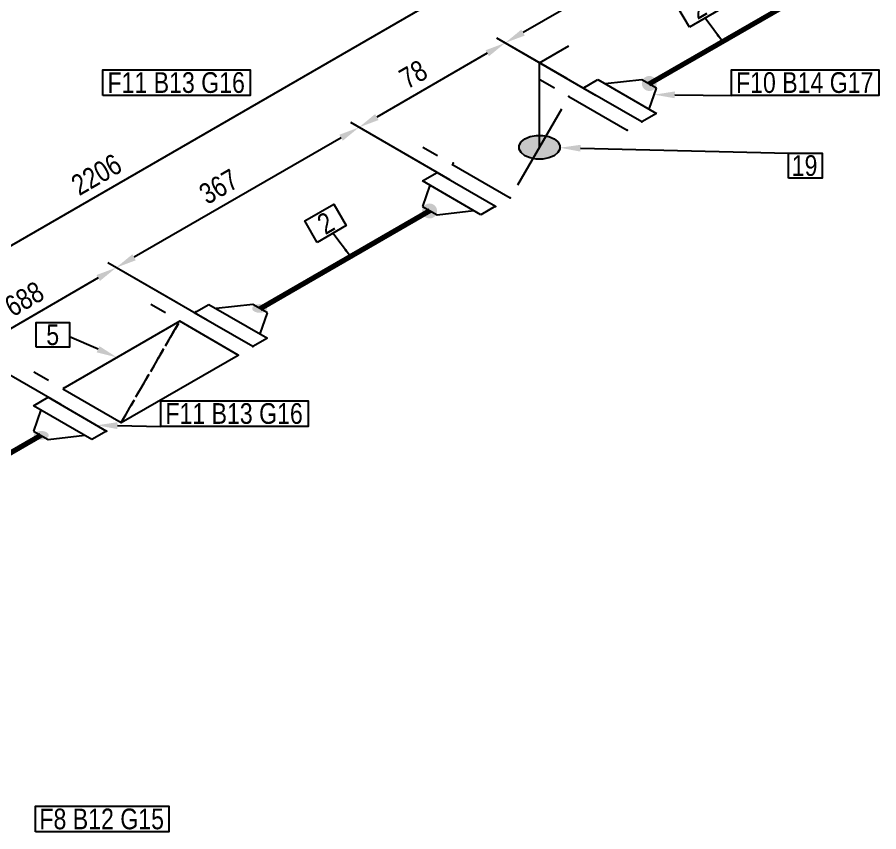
# Model space of a CAD drawing. Header units: millimetres. Extents: x 0 to 594, y 0 to 420.
# Drawn here: x 273.7 to 377.9, y 144.4 to 242.9 of the extents above; entities that cross this region are included whole.
import ezdxf
from ezdxf import colors
from ezdxf.entities.mleader import LeaderData, LeaderLine
from ezdxf.enums import TextEntityAlignment as Align
from ezdxf.math import Vec2, Vec3

# ---------------------------------------------------------------- set-up
doc = ezdxf.new("R2010")
doc.units = ezdxf.units.MM
doc.header["$LTSCALE"] = 0.25
doc.linetypes.add('HIDDEN2', pattern=[4.7625, 3.175, -1.5875])
for name, color, linetype in [('기호', 4, 'Continuous'), ('밸브', 4, 'Continuous'), ('용접', 1, 'Continuous'), ('주석', 7, 'Continuous'), ('치수', 1, 'Continuous')]:
    doc.layers.add(name, color=color, linetype=linetype)
doc.layers.add('파이프', color=3, linetype='Continuous', lineweight=70)
doc.styles.add('AdskIsoAnnotation', font='arial.ttf', dxfattribs={"width": 0.8, "height": 1})
doc.styles.add('AdskIsoMetric', font='arial.ttf', dxfattribs={"width": 0.8, "height": 2.5})
doc.styles.add('AdskIsoMetric-30', font='arial.ttf', dxfattribs={"width": 0.8, "height": 2.5})
doc.styles.get("Standard").update_dxf_attribs({"font": 'arial.ttf'})
doc.dimstyles.new('AdskIsoMetric', dxfattribs={"dimtxt": 2.5, "dimasz": 2.5, "dimexe": 1, "dimexo": 2, "dimgap": 0.8, "dimtad": 1, "dimdec": 0, "dimrnd": 1, "dimzin": 0, "dimdsep": 46, "dimtxsty": 'AdskIsoMetric', "dimcen": 0, "dimclrt": 7, "dimadec": 0, "dimazin": 0, "dimtfac": 1, "dimtdec": 0, "dimtmove": 1, "dimatfit": 3, "dimfxl": 0, "dimfrac": 2, "dimtolj": 1, "dimtzin": 0, "dimarcsym": 0})

# ---------------------------------------------------------------- blocks, each defined once
blk = doc.blocks.new('플랜지WN-1-IsoRight')
at = {"color": 0, "linetype": 'ByBlock', "lineweight": -2, "extrusion": (0.707107, 0.408248, -0.57735)}
for p, q in [((0.0221, 0.1914), (0.1105, 0.1403)), ((0.0221, -0.2169), (0.0221, 0.1914)), ((0.0221, 0.1403), (-0.1105, 0.1148)), ((-0.1105, 0.1148), (-0.1105, 0.0128)), ((0.1105, 0.1403), (0.1105, -0.2679)), ((-0.1105, 0.0128), (0.0221, -0.1659)), ((0.1105, -0.2679), (0.0221, -0.2169))]:
    blk.add_line(p, q, dxfattribs=at)
blk = doc.blocks.new('개스킷-1-IsoRight')
at = {"color": 0, "linetype": 'ByBlock', "lineweight": -2, "extrusion": (1, 0, 0)}
for p in [(-0.0442, 0.2296), (0.0442, 0.1786), (-0.0529, -0.1736), (0.0442, -0.2296)]:
    blk.add_point(p, dxfattribs=at)
blk = doc.blocks.new('필터-스트레이너-1-Iso2DSkew90')
at = {"color": 0, "linetype": 'ByBlock', "lineweight": -2, "extrusion": (7.7181e-13, -0.816497, -0.57735)}
for p, q in [((3.54, 6.12), (-10.61, -2.04)), ((3.54, 6.12), (-10.61, -2.04)), ((10.61, 2.04), (3.54, 6.12)), ((10.61, 2.04), (3.54, 6.12)), ((-3.54, -6.12), (10.61, 2.04)), ((-3.54, -6.12), (10.61, 2.04)), ((-10.61, -2.04), (-3.54, -6.12)), ((-10.61, -2.04), (-3.54, -6.12))]:
    blk.add_line(p, q, dxfattribs=at)
at = {"color": 0, "linetype": 'HIDDEN2', "lineweight": -2, "ltscale": 1.5, "extrusion": (7.7181e-13, -0.816497, -0.57735)}
blk.add_line((-3.54, -6.12), (3.54, 6.12), dxfattribs=at)
at = {"color": 0, "linetype": 'HIDDEN2', "lineweight": -2, "extrusion": (7.7181e-13, -0.816497, -0.57735)}
blk.add_line((-3.54, -6.12), (3.54, 6.12), dxfattribs=at)
blk = doc.blocks.new('버터플라이 밸브-1-IsoRight')
blk.add_hatch(color=256).paths.add_polyline_path([(-0.0884, 0.051), (-0.0883, 0.0516), (-0.0882, 0.0522), (-0.0881, 0.0528), (-0.088, 0.0534), (-0.0879, 0.054), (-0.0879, 0.0546), (-0.0878, 0.0552), (-0.0877, 0.0558), (-0.0876, 0.0564), (-0.0875, 0.057), (-0.0874, 0.0576), (-0.0873, 0.0581), (-0.0872, 0.0587), (-0.0872, 0.0593), (-0.0871, 0.0599), (-0.087, 0.0605), (-0.0869, 0.0611), (-0.0868, 0.0617), (-0.0867, 0.0623), (-0.0866, 0.0629), (-0.0865, 0.0635), (-0.0864, 0.0641), (-0.0864, 0.0647), (-0.0863, 0.0653), (-0.0862, 0.0658), (-0.0861, 0.0664), (-0.086, 0.067), (-0.0859, 0.0676), (-0.0858, 0.0682), (-0.0857, 0.0688), (-0.0857, 0.0694), (-0.0856, 0.07), (-0.0855, 0.0706), (-0.0854, 0.0712), (-0.0853, 0.0718), (-0.0852, 0.0724), (-0.0851, 0.073), (-0.085, 0.0736), (-0.0849, 0.0741), (-0.0849, 0.0747), (-0.0848, 0.0753), (-0.0847, 0.0759), (-0.0846, 0.0765), (-0.0845, 0.0771), (-0.0844, 0.0777), (-0.0843, 0.0783), (-0.0842, 0.0789), (-0.0842, 0.0795), (-0.0841, 0.0801), (-0.0841, 0.0801), (-0.0838, 0.0805), (-0.0835, 0.0809), (-0.0833, 0.0814), (-0.083, 0.0818), (-0.0828, 0.0822), (-0.0825, 0.0827), (-0.0823, 0.0831), (-0.082, 0.0835), (-0.0818, 0.084), (-0.0815, 0.0844), (-0.0812, 0.0848), (-0.081, 0.0853), (-0.0807, 0.0857), (-0.0805, 0.0861), (-0.0802, 0.0866), (-0.08, 0.087), (-0.0797, 0.0874), (-0.0795, 0.0879), (-0.0792, 0.0883), (-0.0789, 0.0887), (-0.0787, 0.0892), (-0.0784, 0.0896), (-0.0782, 0.09), (-0.0779, 0.0905), (-0.0777, 0.0909), (-0.0774, 0.0913), (-0.0771, 0.0918), (-0.0769, 0.0922), (-0.0766, 0.0926), (-0.0764, 0.0931), (-0.0761, 0.0935), (-0.0759, 0.0939), (-0.0756, 0.0944), (-0.0754, 0.0948), (-0.0751, 0.0952), (-0.0748, 0.0957), (-0.0746, 0.0961), (-0.0743, 0.0965), (-0.0741, 0.0969), (-0.0738, 0.0974), (-0.0736, 0.0978), (-0.0733, 0.0982), (-0.073, 0.0987), (-0.0728, 0.0991), (-0.0725, 0.0995), (-0.0723, 0.1), (-0.072, 0.1004), (-0.0718, 0.1008), (-0.0715, 0.1013), (-0.0715, 0.1013), (-0.0711, 0.1015), (-0.0707, 0.1017), (-0.0703, 0.102), (-0.0699, 0.1022), (-0.0695, 0.1024), (-0.0691, 0.1027), (-0.0687, 0.1029), (-0.0683, 0.1031), (-0.0679, 0.1033), (-0.0675, 0.1036), (-0.0671, 0.1038), (-0.0667, 0.104), (-0.0663, 0.1043), (-0.0659, 0.1045), (-0.0655, 0.1047), (-0.0651, 0.105), (-0.0647, 0.1052), (-0.0643, 0.1054), (-0.0639, 0.1057), (-0.0635, 0.1059), (-0.0631, 0.1061), (-0.0627, 0.1063), (-0.0623, 0.1066), (-0.0619, 0.1068), (-0.0615, 0.107), (-0.0611, 0.1073), (-0.0607, 0.1075), (-0.0603, 0.1077), (-0.0599, 0.108), (-0.0595, 0.1082), (-0.0591, 0.1084), (-0.0587, 0.1086), (-0.0583, 0.1089), (-0.0579, 0.1091), (-0.0575, 0.1093), (-0.0571, 0.1096), (-0.0567, 0.1098), (-0.0563, 0.11), (-0.0559, 0.1103), (-0.0555, 0.1105), (-0.0551, 0.1107), (-0.0547, 0.111), (-0.0543, 0.1112), (-0.0539, 0.1114), (-0.0535, 0.1116), (-0.0532, 0.1119), (-0.0528, 0.1121), (-0.0524, 0.1123), (-0.052, 0.1126), (-0.052, 0.1126), (-0.0515, 0.1126), (-0.0509, 0.1126), (-0.0504, 0.1126), (-0.0499, 0.1126), (-0.0494, 0.1126), (-0.0489, 0.1126), (-0.0484, 0.1126), (-0.0479, 0.1126), (-0.0474, 0.1126), (-0.0469, 0.1126), (-0.0464, 0.1126), (-0.0459, 0.1126), (-0.0454, 0.1126), (-0.0449, 0.1126), (-0.0444, 0.1126), (-0.0439, 0.1127), (-0.0434, 0.1127), (-0.0429, 0.1127), (-0.0424, 0.1127), (-0.0419, 0.1127), (-0.0414, 0.1127), (-0.0409, 0.1127), (-0.0404, 0.1127), (-0.0399, 0.1127), (-0.0394, 0.1127), (-0.0389, 0.1127), (-0.0384, 0.1127), (-0.0379, 0.1127), (-0.0374, 0.1127), (-0.0369, 0.1127), (-0.0364, 0.1127), (-0.0359, 0.1127), (-0.0354, 0.1127), (-0.0349, 0.1128), (-0.0344, 0.1128), (-0.0339, 0.1128), (-0.0333, 0.1128), (-0.0328, 0.1128), (-0.0323, 0.1128), (-0.0318, 0.1128), (-0.0313, 0.1128), (-0.0308, 0.1128), (-0.0303, 0.1128), (-0.0298, 0.1128), (-0.0293, 0.1128), (-0.0288, 0.1128), (-0.0283, 0.1128), (-0.0278, 0.1128), (-0.0273, 0.1128), (-0.0273, 0.1128), (-0.0268, 0.1126), (-0.0262, 0.1124), (-0.0256, 0.1122), (-0.0251, 0.112), (-0.0245, 0.1117), (-0.024, 0.1115), (-0.0234, 0.1113), (-0.0229, 0.1111), (-0.0223, 0.1109), (-0.0217, 0.1106), (-0.0212, 0.1104), (-0.0206, 0.1102), (-0.0201, 0.11), (-0.0195, 0.1098), (-0.019, 0.1095), (-0.0184, 0.1093), (-0.0178, 0.1091), (-0.0173, 0.1089), (-0.0167, 0.1087), (-0.0162, 0.1084), (-0.0156, 0.1082), (-0.0151, 0.108), (-0.0145, 0.1078), (-0.0139, 0.1076), (-0.0134, 0.1073), (-0.0128, 0.1071), (-0.0123, 0.1069), (-0.0117, 0.1067), (-0.0111, 0.1065), (-0.0106, 0.1062), (-0.01, 0.106), (-0.0095, 0.1058), (-0.0089, 0.1056), (-0.0084, 0.1054), (-0.0078, 0.1051), (-0.0072, 0.1049), (-0.0067, 0.1047), (-0.0061, 0.1045), (-0.0056, 0.1043), (-0.005, 0.104), (-0.0045, 0.1038), (-0.0039, 0.1036), (-0.0033, 0.1034), (-0.0028, 0.1032), (-0.0022, 0.1029), (-0.0017, 0.1027), (-0.0011, 0.1025), (-0.0006, 0.1023), (0, 0.1021), (0, 0.1021), (0.0006, 0.1016), (0.0011, 0.1012), (0.0017, 0.1008), (0.0022, 0.1004), (0.0028, 0.0999), (0.0033, 0.0995), (0.0039, 0.0991), (0.0045, 0.0987), (0.005, 0.0982), (0.0056, 0.0978), (0.0061, 0.0974), (0.0067, 0.097), (0.0072, 0.0966), (0.0078, 0.0961), (0.0084, 0.0957), (0.0089, 0.0953), (0.0095, 0.0949), (0.01, 0.0944), (0.0106, 0.094), (0.0111, 0.0936), (0.0117, 0.0932), (0.0123, 0.0927), (0.0128, 0.0923), (0.0134, 0.0919), (0.0139, 0.0915), (0.0145, 0.091), (0.0151, 0.0906), (0.0156, 0.0902), (0.0162, 0.0898), (0.0167, 0.0893), (0.0173, 0.0889), (0.0178, 0.0885), (0.0184, 0.0881), (0.019, 0.0877), (0.0195, 0.0872), (0.0201, 0.0868), (0.0206, 0.0864), (0.0212, 0.086), (0.0217, 0.0855), (0.0223, 0.0851), (0.0229, 0.0847), (0.0234, 0.0843), (0.024, 0.0838), (0.0245, 0.0834), (0.0251, 0.083), (0.0256, 0.0826), (0.0262, 0.0821), (0.0268, 0.0817), (0.0273, 0.0813), (0.0273, 0.0813), (0.0278, 0.0807), (0.0283, 0.0801), (0.0288, 0.0795), (0.0293, 0.079), (0.0298, 0.0784), (0.0303, 0.0778), (0.0308, 0.0772), (0.0313, 0.0766), (0.0318, 0.076), (0.0323, 0.0754), (0.0328, 0.0748), (0.0333, 0.0743), (0.0339, 0.0737), (0.0344, 0.0731), (0.0349, 0.0725), (0.0354, 0.0719), (0.0359, 0.0713), (0.0364, 0.0707), (0.0369, 0.0702), (0.0374, 0.0696), (0.0379, 0.069), (0.0384, 0.0684), (0.0389, 0.0678), (0.0394, 0.0672), (0.0399, 0.0666), (0.0404, 0.0661), (0.0409, 0.0655), (0.0414, 0.0649), (0.0419, 0.0643), (0.0424, 0.0637), (0.0429, 0.0631), (0.0434, 0.0625), (0.0439, 0.062), (0.0444, 0.0614), (0.0449, 0.0608), (0.0454, 0.0602), (0.0459, 0.0596), (0.0464, 0.059), (0.0469, 0.0584), (0.0474, 0.0579), (0.0479, 0.0573), (0.0484, 0.0567), (0.0489, 0.0561), (0.0494, 0.0555), (0.0499, 0.0549), (0.0504, 0.0543), (0.0509, 0.0537), (0.0515, 0.0532), (0.052, 0.0526), (0.052, 0.0526), (0.0524, 0.0519), (0.0528, 0.0512), (0.0532, 0.0505), (0.0535, 0.0498), (0.0539, 0.0491), (0.0543, 0.0484), (0.0547, 0.0477), (0.0551, 0.047), (0.0555, 0.0464), (0.0559, 0.0457), (0.0563, 0.045), (0.0567, 0.0443), (0.0571, 0.0436), (0.0575, 0.0429), (0.0579, 0.0422), (0.0583, 0.0415), (0.0587, 0.0408), (0.0591, 0.0401), (0.0595, 0.0394), (0.0599, 0.0388), (0.0603, 0.0381), (0.0607, 0.0374), (0.0611, 0.0367), (0.0615, 0.036), (0.0619, 0.0353), (0.0623, 0.0346), (0.0627, 0.0339), (0.0631, 0.0332), (0.0635, 0.0325), (0.0639, 0.0318), (0.0643, 0.0311), (0.0647, 0.0305), (0.0651, 0.0298), (0.0655, 0.0291), (0.0659, 0.0284), (0.0663, 0.0277), (0.0667, 0.027), (0.0671, 0.0263), (0.0675, 0.0256), (0.0679, 0.0249), (0.0683, 0.0242), (0.0687, 0.0235), (0.0691, 0.0229), (0.0695, 0.0222), (0.0699, 0.0215), (0.0703, 0.0208), (0.0707, 0.0201), (0.0711, 0.0194), (0.0715, 0.0187), (0.0715, 0.0187), (0.0718, 0.018), (0.072, 0.0172), (0.0723, 0.0165), (0.0725, 0.0158), (0.0728, 0.0151), (0.073, 0.0143), (0.0733, 0.0136), (0.0736, 0.0129), (0.0738, 0.0121), (0.0741, 0.0114), (0.0743, 0.0107), (0.0746, 0.01), (0.0748, 0.0092), (0.0751, 0.0085), (0.0754, 0.0078), (0.0756, 0.007), (0.0759, 0.0063), (0.0761, 0.0056), (0.0764, 0.0049), (0.0766, 0.0041), (0.0769, 0.0034), (0.0771, 0.0027), (0.0774, 0.0019), (0.0777, 0.0012), (0.0779, 0.0005), (0.0782, -0.0002), (0.0784, -0.001), (0.0787, -0.0017), (0.0789, -0.0024), (0.0792, -0.0032), (0.0795, -0.0039), (0.0797, -0.0046), (0.08, -0.0053), (0.0802, -0.0061), (0.0805, -0.0068), (0.0807, -0.0075), (0.081, -0.0083), (0.0812, -0.009), (0.0815, -0.0097), (0.0818, -0.0104), (0.082, -0.0112), (0.0823, -0.0119), (0.0825, -0.0126), (0.0828, -0.0134), (0.083, -0.0141), (0.0833, -0.0148), (0.0835, -0.0155), (0.0838, -0.0163), (0.0841, -0.017), (0.0841, -0.017), (0.0842, -0.0177), (0.0842, -0.0184), (0.0843, -0.0191), (0.0844, -0.0198), (0.0845, -0.0205), (0.0846, -0.0212), (0.0847, -0.0219), (0.0848, -0.0226), (0.0849, -0.0232), (0.0849, -0.0239), (0.085, -0.0246), (0.0851, -0.0253), (0.0852, -0.026), (0.0853, -0.0267), (0.0854, -0.0274), (0.0855, -0.0281), (0.0856, -0.0288), (0.0857, -0.0295), (0.0857, -0.0302), (0.0858, -0.0309), (0.0859, -0.0316), (0.086, -0.0323), (0.0861, -0.033), (0.0862, -0.0337), (0.0863, -0.0344), (0.0864, -0.0351), (0.0864, -0.0357), (0.0865, -0.0364), (0.0866, -0.0371), (0.0867, -0.0378), (0.0868, -0.0385), (0.0869, -0.0392), (0.087, -0.0399), (0.0871, -0.0406), (0.0872, -0.0413), (0.0872, -0.042), (0.0873, -0.0427), (0.0874, -0.0434), (0.0875, -0.0441), (0.0876, -0.0448), (0.0877, -0.0455), (0.0878, -0.0462), (0.0879, -0.0469), (0.0879, -0.0476), (0.088, -0.0483), (0.0881, -0.0489), (0.0882, -0.0496), (0.0883, -0.0503), (0.0884, -0.051), (0.0884, -0.051), (0.0883, -0.0516), (0.0882, -0.0522), (0.0881, -0.0528), (0.088, -0.0534), (0.0879, -0.054), (0.0879, -0.0546), (0.0878, -0.0552), (0.0877, -0.0558), (0.0876, -0.0564), (0.0875, -0.057), (0.0874, -0.0576), (0.0873, -0.0581), (0.0872, -0.0587), (0.0872, -0.0593), (0.0871, -0.0599), (0.087, -0.0605), (0.0869, -0.0611), (0.0868, -0.0617), (0.0867, -0.0623), (0.0866, -0.0629), (0.0865, -0.0635), (0.0864, -0.0641), (0.0864, -0.0647), (0.0863, -0.0653), (0.0862, -0.0658), (0.0861, -0.0664), (0.086, -0.067), (0.0859, -0.0676), (0.0858, -0.0682), (0.0857, -0.0688), (0.0857, -0.0694), (0.0856, -0.07), (0.0855, -0.0706), (0.0854, -0.0712), (0.0853, -0.0718), (0.0852, -0.0724), (0.0851, -0.073), (0.085, -0.0736), (0.0849, -0.0741), (0.0849, -0.0747), (0.0848, -0.0753), (0.0847, -0.0759), (0.0846, -0.0765), (0.0845, -0.0771), (0.0844, -0.0777), (0.0843, -0.0783), (0.0842, -0.0789), (0.0842, -0.0795), (0.0841, -0.0801), (0.0841, -0.0801), (0.0838, -0.0805), (0.0835, -0.0809), (0.0833, -0.0814), (0.083, -0.0818), (0.0828, -0.0822), (0.0825, -0.0827), (0.0823, -0.0831), (0.082, -0.0835), (0.0818, -0.084), (0.0815, -0.0844), (0.0812, -0.0848), (0.081, -0.0853), (0.0807, -0.0857), (0.0805, -0.0861), (0.0802, -0.0866), (0.08, -0.087), (0.0797, -0.0874), (0.0795, -0.0879), (0.0792, -0.0883), (0.0789, -0.0887), (0.0787, -0.0892), (0.0784, -0.0896), (0.0782, -0.09), (0.0779, -0.0905), (0.0777, -0.0909), (0.0774, -0.0913), (0.0771, -0.0918), (0.0769, -0.0922), (0.0766, -0.0926), (0.0764, -0.0931), (0.0761, -0.0935), (0.0759, -0.0939), (0.0756, -0.0944), (0.0754, -0.0948), (0.0751, -0.0952), (0.0748, -0.0957), (0.0746, -0.0961), (0.0743, -0.0965), (0.0741, -0.0969), (0.0738, -0.0974), (0.0736, -0.0978), (0.0733, -0.0982), (0.073, -0.0987), (0.0728, -0.0991), (0.0725, -0.0995), (0.0723, -0.1), (0.072, -0.1004), (0.0718, -0.1008), (0.0715, -0.1013), (0.0715, -0.1013), (0.0711, -0.1015), (0.0707, -0.1017), (0.0703, -0.102), (0.0699, -0.1022), (0.0695, -0.1024), (0.0691, -0.1027), (0.0687, -0.1029), (0.0683, -0.1031), (0.0679, -0.1033), (0.0675, -0.1036), (0.0671, -0.1038), (0.0667, -0.104), (0.0663, -0.1043), (0.0659, -0.1045), (0.0655, -0.1047), (0.0651, -0.105), (0.0647, -0.1052), (0.0643, -0.1054), (0.0639, -0.1057), (0.0635, -0.1059), (0.0631, -0.1061), (0.0627, -0.1063), (0.0623, -0.1066), (0.0619, -0.1068), (0.0615, -0.107), (0.0611, -0.1073), (0.0607, -0.1075), (0.0603, -0.1077), (0.0599, -0.108), (0.0595, -0.1082), (0.0591, -0.1084), (0.0587, -0.1086), (0.0583, -0.1089), (0.0579, -0.1091), (0.0575, -0.1093), (0.0571, -0.1096), (0.0567, -0.1098), (0.0563, -0.11), (0.0559, -0.1103), (0.0555, -0.1105), (0.0551, -0.1107), (0.0547, -0.111), (0.0543, -0.1112), (0.0539, -0.1114), (0.0535, -0.1116), (0.0532, -0.1119), (0.0528, -0.1121), (0.0524, -0.1123), (0.052, -0.1126), (0.052, -0.1126), (0.0515, -0.1126), (0.0509, -0.1126), (0.0504, -0.1126), (0.0499, -0.1126), (0.0494, -0.1126), (0.0489, -0.1126), (0.0484, -0.1126), (0.0479, -0.1126), (0.0474, -0.1126), (0.0469, -0.1126), (0.0464, -0.1126), (0.0459, -0.1126), (0.0454, -0.1126), (0.0449, -0.1126), (0.0444, -0.1126), (0.0439, -0.1127), (0.0434, -0.1127), (0.0429, -0.1127), (0.0424, -0.1127), (0.0419, -0.1127), (0.0414, -0.1127), (0.0409, -0.1127), (0.0404, -0.1127), (0.0399, -0.1127), (0.0394, -0.1127), (0.0389, -0.1127), (0.0384, -0.1127), (0.0379, -0.1127), (0.0374, -0.1127), (0.0369, -0.1127), (0.0364, -0.1127), (0.0359, -0.1127), (0.0354, -0.1127), (0.0349, -0.1128), (0.0344, -0.1128), (0.0339, -0.1128), (0.0333, -0.1128), (0.0328, -0.1128), (0.0323, -0.1128), (0.0318, -0.1128), (0.0313, -0.1128), (0.0308, -0.1128), (0.0303, -0.1128), (0.0298, -0.1128), (0.0293, -0.1128), (0.0288, -0.1128), (0.0283, -0.1128), (0.0278, -0.1128), (0.0273, -0.1128), (0.0273, -0.1128), (0.0268, -0.1126), (0.0262, -0.1124), (0.0256, -0.1122), (0.0251, -0.112), (0.0245, -0.1117), (0.024, -0.1115), (0.0234, -0.1113), (0.0229, -0.1111), (0.0223, -0.1109), (0.0217, -0.1106), (0.0212, -0.1104), (0.0206, -0.1102), (0.0201, -0.11), (0.0195, -0.1098), (0.019, -0.1095), (0.0184, -0.1093), (0.0178, -0.1091), (0.0173, -0.1089), (0.0167, -0.1087), (0.0162, -0.1084), (0.0156, -0.1082), (0.0151, -0.108), (0.0145, -0.1078), (0.0139, -0.1076), (0.0134, -0.1073), (0.0128, -0.1071), (0.0123, -0.1069), (0.0117, -0.1067), (0.0111, -0.1065), (0.0106, -0.1062), (0.01, -0.106), (0.0095, -0.1058), (0.0089, -0.1056), (0.0084, -0.1054), (0.0078, -0.1051), (0.0072, -0.1049), (0.0067, -0.1047), (0.0061, -0.1045), (0.0056, -0.1043), (0.005, -0.104), (0.0045, -0.1038), (0.0039, -0.1036), (0.0033, -0.1034), (0.0028, -0.1032), (0.0022, -0.1029), (0.0017, -0.1027), (0.0011, -0.1025), (0.0006, -0.1023), (0, -0.1021), (0, -0.1021), (-0.0006, -0.1016), (-0.0011, -0.1012), (-0.0017, -0.1008), (-0.0022, -0.1004), (-0.0028, -0.0999), (-0.0033, -0.0995), (-0.0039, -0.0991), (-0.0045, -0.0987), (-0.005, -0.0982), (-0.0056, -0.0978), (-0.0061, -0.0974), (-0.0067, -0.097), (-0.0072, -0.0966), (-0.0078, -0.0961), (-0.0084, -0.0957), (-0.0089, -0.0953), (-0.0095, -0.0949), (-0.01, -0.0944), (-0.0106, -0.094), (-0.0111, -0.0936), (-0.0117, -0.0932), (-0.0123, -0.0927), (-0.0128, -0.0923), (-0.0134, -0.0919), (-0.0139, -0.0915), (-0.0145, -0.091), (-0.0151, -0.0906), (-0.0156, -0.0902), (-0.0162, -0.0898), (-0.0167, -0.0893), (-0.0173, -0.0889), (-0.0178, -0.0885), (-0.0184, -0.0881), (-0.019, -0.0877), (-0.0195, -0.0872), (-0.0201, -0.0868), (-0.0206, -0.0864), (-0.0212, -0.086), (-0.0217, -0.0855), (-0.0223, -0.0851), (-0.0229, -0.0847), (-0.0234, -0.0843), (-0.024, -0.0838), (-0.0245, -0.0834), (-0.0251, -0.083), (-0.0256, -0.0826), (-0.0262, -0.0821), (-0.0268, -0.0817), (-0.0273, -0.0813), (-0.0273, -0.0813), (-0.0278, -0.0807), (-0.0283, -0.0801), (-0.0288, -0.0795), (-0.0293, -0.079), (-0.0298, -0.0784), (-0.0303, -0.0778), (-0.0308, -0.0772), (-0.0313, -0.0766), (-0.0318, -0.076), (-0.0323, -0.0754), (-0.0328, -0.0748), (-0.0333, -0.0743), (-0.0339, -0.0737), (-0.0344, -0.0731), (-0.0349, -0.0725), (-0.0354, -0.0719), (-0.0359, -0.0713), (-0.0364, -0.0707), (-0.0369, -0.0702), (-0.0374, -0.0696), (-0.0379, -0.069), (-0.0384, -0.0684), (-0.0389, -0.0678), (-0.0394, -0.0672), (-0.0399, -0.0666), (-0.0404, -0.0661), (-0.0409, -0.0655), (-0.0414, -0.0649), (-0.0419, -0.0643), (-0.0424, -0.0637), (-0.0429, -0.0631), (-0.0434, -0.0625), (-0.0439, -0.062), (-0.0444, -0.0614), (-0.0449, -0.0608), (-0.0454, -0.0602), (-0.0459, -0.0596), (-0.0464, -0.059), (-0.0469, -0.0584), (-0.0474, -0.0579), (-0.0479, -0.0573), (-0.0484, -0.0567), (-0.0489, -0.0561), (-0.0494, -0.0555), (-0.0499, -0.0549), (-0.0504, -0.0543), (-0.0509, -0.0537), (-0.0515, -0.0532), (-0.052, -0.0526), (-0.052, -0.0526), (-0.0524, -0.0519), (-0.0528, -0.0512), (-0.0532, -0.0505), (-0.0535, -0.0498), (-0.0539, -0.0491), (-0.0543, -0.0484), (-0.0547, -0.0477), (-0.0551, -0.047), (-0.0555, -0.0464), (-0.0559, -0.0457), (-0.0563, -0.045), (-0.0567, -0.0443), (-0.0571, -0.0436), (-0.0575, -0.0429), (-0.0579, -0.0422), (-0.0583, -0.0415), (-0.0587, -0.0408), (-0.0591, -0.0401), (-0.0595, -0.0394), (-0.0599, -0.0388), (-0.0603, -0.0381), (-0.0607, -0.0374), (-0.0611, -0.0367), (-0.0615, -0.036), (-0.0619, -0.0353), (-0.0623, -0.0346), (-0.0627, -0.0339), (-0.0631, -0.0332), (-0.0635, -0.0325), (-0.0639, -0.0318), (-0.0643, -0.0311), (-0.0647, -0.0305), (-0.0651, -0.0298), (-0.0655, -0.0291), (-0.0659, -0.0284), (-0.0663, -0.0277), (-0.0667, -0.027), (-0.0671, -0.0263), (-0.0675, -0.0256), (-0.0679, -0.0249), (-0.0683, -0.0242), (-0.0687, -0.0235), (-0.0691, -0.0229), (-0.0695, -0.0222), (-0.0699, -0.0215), (-0.0703, -0.0208), (-0.0707, -0.0201), (-0.0711, -0.0194), (-0.0715, -0.0187), (-0.0715, -0.0187), (-0.0718, -0.018), (-0.072, -0.0172), (-0.0723, -0.0165), (-0.0725, -0.0158), (-0.0728, -0.0151), (-0.073, -0.0143), (-0.0733, -0.0136), (-0.0736, -0.0129), (-0.0738, -0.0121), (-0.0741, -0.0114), (-0.0743, -0.0107), (-0.0746, -0.01), (-0.0748, -0.0092), (-0.0751, -0.0085), (-0.0754, -0.0078), (-0.0756, -0.007), (-0.0759, -0.0063), (-0.0761, -0.0056), (-0.0764, -0.0049), (-0.0766, -0.0041), (-0.0769, -0.0034), (-0.0771, -0.0027), (-0.0774, -0.0019), (-0.0777, -0.0012), (-0.0779, -0.0005), (-0.0782, 0.0002), (-0.0784, 0.001), (-0.0787, 0.0017), (-0.0789, 0.0024), (-0.0792, 0.0032), (-0.0795, 0.0039), (-0.0797, 0.0046), (-0.08, 0.0053), (-0.0802, 0.0061), (-0.0805, 0.0068), (-0.0807, 0.0075), (-0.081, 0.0083), (-0.0812, 0.009), (-0.0815, 0.0097), (-0.0818, 0.0104), (-0.082, 0.0112), (-0.0823, 0.0119), (-0.0825, 0.0126), (-0.0828, 0.0134), (-0.083, 0.0141), (-0.0833, 0.0148), (-0.0835, 0.0155), (-0.0838, 0.0163), (-0.0841, 0.017), (-0.0841, 0.017), (-0.0842, 0.0177), (-0.0842, 0.0184), (-0.0843, 0.0191), (-0.0844, 0.0198), (-0.0845, 0.0205), (-0.0846, 0.0212), (-0.0847, 0.0219), (-0.0848, 0.0226), (-0.0849, 0.0232), (-0.0849, 0.0239), (-0.085, 0.0246), (-0.0851, 0.0253), (-0.0852, 0.026), (-0.0853, 0.0267), (-0.0854, 0.0274), (-0.0855, 0.0281), (-0.0856, 0.0288), (-0.0857, 0.0295), (-0.0857, 0.0302), (-0.0858, 0.0309), (-0.0859, 0.0316), (-0.086, 0.0323), (-0.0861, 0.033), (-0.0862, 0.0337), (-0.0863, 0.0344), (-0.0864, 0.0351), (-0.0864, 0.0357), (-0.0865, 0.0364), (-0.0866, 0.0371), (-0.0867, 0.0378), (-0.0868, 0.0385), (-0.0869, 0.0392), (-0.087, 0.0399), (-0.0871, 0.0406), (-0.0872, 0.0413), (-0.0872, 0.042), (-0.0873, 0.0427), (-0.0874, 0.0434), (-0.0875, 0.0441), (-0.0876, 0.0448), (-0.0877, 0.0455), (-0.0878, 0.0462), (-0.0879, 0.0469), (-0.0879, 0.0476), (-0.088, 0.0483), (-0.0881, 0.0489), (-0.0882, 0.0496), (-0.0883, 0.0503)], flags=0)
at = {"color": 0, "linetype": 'ByBlock', "lineweight": -2, "extrusion": (0.707107, 0.408248, -0.57735)}
for p, q in [((-0.3536, 0.4082), (-0.3536, 0)), ((-0.0715, 0.1013), (-0.052, 0.1126)), ((-0.052, 0.1126), (-0.0273, 0.1128)), ((-0.0273, 0.1128), (0, 0.1021)), ((-0.0884, 0.051), (-0.0841, 0.0801)), ((-0.0841, 0.0801), (-0.0715, 0.1013)), ((0, 0.1021), (0.0273, 0.0813)), ((0.0273, 0.0813), (0.052, 0.0526)), ((0.052, 0.0526), (0.0715, 0.0187)), ((0.2652, 0), (-0.2652, 0)), ((-0.0841, 0.017), (-0.0884, 0.051)), ((-0.0715, -0.0187), (-0.0841, 0.017)), ((0.0715, 0.0187), (0.0841, -0.017)), ((0.3536, 0), (0.3536, -0.4082)), ((-0.052, -0.0526), (-0.0715, -0.0187)), ((0.0841, -0.017), (0.0884, -0.051)), ((0.0884, -0.051), (0.0841, -0.0801)), ((-0.0273, -0.0813), (-0.052, -0.0526)), ((0, -0.1021), (-0.0273, -0.0813)), ((0.0273, -0.1128), (0, -0.1021)), ((0.0715, -0.1013), (0.052, -0.1126)), ((0.0841, -0.0801), (0.0715, -0.1013)), ((0.052, -0.1126), (0.0273, -0.1128))]:
    blk.add_line(p, q, dxfattribs=at)
blk = doc.blocks.new('Operator_Lever-2-IsoLeft')
at = {"color": 0, "linetype": 'ByBlock', "lineweight": -2, "extrusion": (0, -0.816497, -0.57735)}
for p, q in [((0, 0), (0.4419, 0.2552)), ((0.4419, 0.2552), (0.6187, 0.1531))]:
    blk.add_line(p, q, dxfattribs=at)
blk = doc.blocks.new('*D99')
at = {"layer": 'Defpoints', "color": 0}
for p in [(377.72, 250.77), (332.72, 239.79), (342.18, 234.33)]:
    blk.add_point(p, dxfattribs=at)
at = {"layer": '치수', "color": 0, "lineweight": -2}
for p, q in [((362.57, 257.02), (334.89, 241.04)), ((340.18, 235.48), (331.72, 240.37))]:
    blk.add_line(p, q, dxfattribs=at)
at = {"layer": '치수', "color": 0}
for points in [[(362.36, 257.38), (362.77, 256.66), (364.73, 258.27)], [(334.68, 241.4), (335.1, 240.68), (332.72, 239.79)]]:
    blk.add_solid(points, dxfattribs=at)
at = {"layer": '치수', "color": 7, "insert": (343.38, 248.56), "char_height": 2.5, "attachment_point": 5, "rotation": 30, "style": 'AdskIsoMetric-30'}
blk.add_mtext('\\A1;613', dxfattribs=at)
blk = doc.blocks.new('*D100')
at = {"layer": 'Defpoints', "color": 0}
for p in [(345.71, 232.29), (315.05, 229.58), (328.04, 222.08)]:
    blk.add_point(p, dxfattribs=at)
at = {"layer": '치수', "color": 0, "lineweight": -2}
for p, q in [((343.71, 233.44), (331.72, 240.37)), ((330.56, 238.54), (317.21, 230.83)), ((326.04, 223.24), (314.05, 230.16))]:
    blk.add_line(p, q, dxfattribs=at)
at = {"layer": '치수', "color": 0}
for points in [[(330.35, 238.9), (330.77, 238.18), (332.72, 239.79)], [(317, 231.19), (317.42, 230.47), (315.05, 229.58)]]:
    blk.add_solid(points, dxfattribs=at)
at = {"layer": '치수', "color": 7, "insert": (321.62, 235.99), "char_height": 2.5, "attachment_point": 5, "rotation": 30, "style": 'AdskIsoMetric-30'}
blk.add_mtext('\\A1;78', dxfattribs=at)
blk = doc.blocks.new('개스킷 해치 표식-1-IsoRight')
at = {"linetype": 'ByBlock', "lineweight": -2, "extrusion": (0.707107, 0.408248, -0.57735)}
blk.add_line((0, 0), (0, 0.1021), dxfattribs=at)
blk = doc.blocks.new('*D101')
at = {"layer": 'Defpoints', "color": 0}
for p in [(324.5, 224.12), (285.69, 212.63), (295.14, 207.17)]:
    blk.add_point(p, dxfattribs=at)
at = {"layer": '치수', "color": 0, "lineweight": -2}
for p, q in [((322.5, 225.28), (314.05, 230.16)), ((312.88, 228.33), (287.85, 213.88)), ((293.14, 208.33), (284.69, 213.21))]:
    blk.add_line(p, q, dxfattribs=at)
at = {"layer": '치수', "color": 0}
for points in [[(312.67, 228.69), (313.09, 227.97), (315.05, 229.58)], [(287.65, 214.24), (288.06, 213.52), (285.69, 212.63)]]:
    blk.add_solid(points, dxfattribs=at)
at = {"layer": '치수', "color": 7, "insert": (298.1, 222.42), "char_height": 2.5, "attachment_point": 5, "rotation": 30, "style": 'AdskIsoMetric-30'}
blk.add_mtext('\\A1;367', dxfattribs=at)
blk = doc.blocks.new('*D102')
at = {"layer": 'Defpoints', "color": 0}
for p in [(298.68, 205.13), (268.01, 202.43), (281, 194.93)]:
    blk.add_point(p, dxfattribs=at)
at = {"layer": '치수', "color": 0, "lineweight": -2}
for p, q in [((296.68, 206.29), (284.69, 213.21)), ((283.52, 211.38), (270.18, 203.68)), ((279, 196.08), (267.01, 203))]:
    blk.add_line(p, q, dxfattribs=at)
at = {"layer": '치수', "color": 0}
for points in [[(283.32, 211.74), (283.73, 211.02), (285.69, 212.63)], [(269.97, 204.04), (270.38, 203.32), (268.01, 202.43)]]:
    blk.add_solid(points, dxfattribs=at)
at = {"layer": '치수', "color": 7, "insert": (274.58, 208.84), "char_height": 2.5, "attachment_point": 5, "rotation": 30, "style": 'AdskIsoMetric-30'}
blk.add_mtext('\\A1;688', dxfattribs=at)
blk = doc.blocks.new('*D103')
at = {"layer": 'Defpoints', "color": 0}
for p in [(281, 194.93), (246.11, 189.78), (259.1, 182.28)]:
    blk.add_point(p, dxfattribs=at)
at = {"layer": '치수', "color": 0, "lineweight": -2}
for p, q in [((279, 196.08), (267.01, 203)), ((265.85, 201.18), (248.27, 191.03)), ((257.1, 183.43), (245.11, 190.36))]:
    blk.add_line(p, q, dxfattribs=at)
at = {"layer": '치수', "color": 0}
for points in [[(265.64, 201.54), (266.05, 200.82), (268.01, 202.43)], [(248.06, 191.39), (248.48, 190.67), (246.11, 189.78)]]:
    blk.add_solid(points, dxfattribs=at)
at = {"layer": '치수', "color": 7, "insert": (254.79, 197.41), "char_height": 2.5, "attachment_point": 5, "rotation": 30, "style": 'AdskIsoMetric-30'}
blk.add_mtext('\\A1;194', dxfattribs=at)
blk = doc.blocks.new('*D105')
at = {"layer": 'Defpoints', "color": 0}
for p in [(377.72, 250.77), (213.77, 181.11), (231.89, 170.65)]:
    blk.add_point(p, dxfattribs=at)
at = {"layer": '치수', "color": 0, "lineweight": -2}
for p, q in [((353.9, 262.02), (215.94, 182.36)), ((229.89, 171.81), (212.77, 181.69))]:
    blk.add_line(p, q, dxfattribs=at)
at = {"layer": '치수', "color": 0}
for points in [[(353.7, 262.38), (354.11, 261.66), (356.07, 263.27)], [(215.73, 182.72), (216.15, 182), (213.77, 181.11)]]:
    blk.add_solid(points, dxfattribs=at)
at = {"layer": '치수', "color": 7, "insert": (283.31, 223.88), "char_height": 2.5, "attachment_point": 5, "rotation": 30, "style": 'AdskIsoMetric-30'}
blk.add_mtext('\\A1;2206', dxfattribs=at)
blk = doc.blocks.new('Weld-1-IsoRight')
blk.add_hatch(color=256).paths.add_polyline_path([(-0.0311, 0.0158), (-0.0306, 0.022), (-0.0292, 0.0274), (-0.0268, 0.0318), (-0.0236, 0.0353), (-0.0197, 0.0375), (-0.0151, 0.0386), (-0.01, 0.0384), (-0.0047, 0.037), (0.0009, 0.0343), (0.0065, 0.0305), (0.0119, 0.0258), (0.0169, 0.0201), (0.0215, 0.0138), (0.0254, 0.007), (0.0286, -0.0002), (0.031, -0.0074), (0.0324, -0.0144), (0.0329, -0.0211), (0.0324, -0.0273), (0.031, -0.0327), (0.0286, -0.0371), (0.0254, -0.0406), (0.0215, -0.0429), (0.0169, -0.0439), (0.0119, -0.0437), (0.0065, -0.0423), (0.0009, -0.0396), (-0.0047, -0.0358), (-0.01, -0.0311), (-0.0151, -0.0254), (-0.0197, -0.0191), (-0.0236, -0.0123), (-0.0268, -0.0051), (-0.0292, 0.0021), (-0.0306, 0.0091)], is_closed=False, flags=0)
blk = doc.blocks.new('Buttweld')
at = {"lineweight": -2}
blk.add_hatch(color=0, dxfattribs=at).paths.add_polyline_path([(0.044, -0.0026), (0.0433, 0.0053), (0.0413, 0.0129), (0.0379, 0.02), (0.0334, 0.0265), (0.0278, 0.0321), (0.0214, 0.0366), (0.0142, 0.0399), (0.0066, 0.042), (-0.0013, 0.0427), (-0.0091, 0.042), (-0.0168, 0.0399), (-0.0239, 0.0366), (-0.0304, 0.0321), (-0.036, 0.0265), (-0.0405, 0.02), (-0.0438, 0.0129), (-0.0459, 0.0053), (-0.0466, -0.0026), (-0.0459, -0.0105), (-0.0438, -0.0181), (-0.0405, -0.0252), (-0.036, -0.0317), (-0.0304, -0.0373), (-0.0239, -0.0418), (-0.0168, -0.0452), (-0.0091, -0.0472), (-0.0013, -0.0479), (0.0066, -0.0472), (0.0142, -0.0452), (0.0214, -0.0418), (0.0278, -0.0373), (0.0334, -0.0317), (0.0379, -0.0252), (0.0413, -0.0181), (0.0433, -0.0105)], is_closed=False, flags=0)
blk = doc.blocks.new('AnnoRect')
at = {"color": 0, "linetype": 'ByBlock', "lineweight": -2}
blk.add_wipeout([(-0.8095, -0.6), (-0.8095, 0.6), (0.8095, 0.6), (0.8095, -0.6)], dxfattribs=at)
blk.add_lwpolyline([(-0.8095, -0.6), (-0.8095, 0.6), (0.8095, 0.6), (0.8095, -0.6)], close=True, dxfattribs=at)
at = {"color": 0, "linetype": 'ByBlock', "lineweight": -2, "style": 'AdskIsoAnnotation', "width": 0.8}
blk.add_attdef('XX', text='', height=1, dxfattribs=at).set_placement((0, 0), align=Align.MIDDLE_CENTER)

msp = doc.modelspace()

# ---------------------------------------------------------------- linework, layer by layer
at = {"layer": '파이프'}
for points in [[(350.133, 234.839), (370.65, 246.685)], [(303.099, 207.685), (323.616, 219.53)], [(241.61, 172.184), (276.583, 192.375)]]:
    msp.add_lwpolyline(points, dxfattribs=at)

# ---------------------------------------------------------------- block references
at = {"layer": '기호'}
msp.add_blockref('필터-스트레이너-1-Iso2DSkew90', (289.841, 200.03), dxfattribs=at)
at = {"layer": '밸브', "xscale": 20, "yscale": 20, "zscale": 20}
for name, p, rotation in [('Operator_Lever-2-IsoLeft', (336.874, 227.185), 60.00000000005415), ('플랜지WN-1-IsoRight', (347.923, 233.564), 239.9999999999999), ('버터플라이 밸브-1-IsoRight', (336.874, 227.185), 59.99999999998196), ('개스킷-1-IsoRight', (344.829, 231.778), 240.0000000002888), ('개스킷-1-IsoRight', (328.919, 222.592), 240.0000000002888), ('플랜지WN-1-IsoRight', (325.826, 220.806), 59.99999999994224), ('플랜지WN-1-IsoRight', (300.889, 206.409), 239.9999999998844), ('개스킷-1-IsoRight', (297.796, 204.623), 240.0000000001444), ('개스킷-1-IsoRight', (281.886, 195.437), 240.0000000002888), ('플랜지WN-1-IsoRight', (278.792, 193.651), 59.99999999999999)]:
    msp.add_blockref(name, p, dxfattribs=dict(at, rotation=rotation))
at = {"layer": '용접', "xscale": 20, "yscale": 20, "zscale": 20}
for name, p, rotation in [('Buttweld', (350.133, 234.839), 180), ('Weld-1-IsoRight', (303.099, 207.685), 240.0000000000215), ('Weld-1-IsoRight', (276.583, 192.375), 60.00000000002154)]:
    msp.add_blockref(name, p, dxfattribs=dict(at, rotation=rotation))
msp.add_blockref('Buttweld', (323.616, 219.53), dxfattribs=at)
at = {"layer": '주석'}
ref = msp.add_blockref('AnnoRect', (284, 146), dxfattribs=dict(at, xscale=9.956642066420665, yscale=2.585266030013643, zscale=2.5))
ref.add_attrib('XX_001', 'F8 B12 G15', (276.409, 144.75), dxfattribs={"layer": '0', "color": 0, "linetype": 'ByBlock', "lineweight": -2, "height": 2.5, "style": 'AdskIsoAnnotation', "width": 0.8})
at = {"layer": '치수', "xscale": 20, "yscale": 20, "zscale": 20, "rotation": 60.00000000001445}
for p in [(338.678, 234.309), (324.536, 226.144), (291.644, 207.154), (277.502, 198.989)]:
    msp.add_blockref('개스킷 해치 표식-1-IsoRight', p, dxfattribs=at)

# ---------------------------------------------------------------- dimensions: what is measured, and where the dimension line sits
at = {"layer": '치수'}
for base, p1, p2, text, override, picture, middle in [((213.772, 181.112), (377.721, 250.767), (231.888, 170.653), '2206', {"dimtad": 0, "dimlfac": 13.261166, "dimtxsty": 'AdskIsoMetric-30', "dimse1": 1, "dimse2": 0, "dimsd1": 0, "dimsd2": 0, "dimtmove": 1}, '*D105', (283.315, 223.879)), ((332.723, 239.788), (377.721, 250.767), (342.178, 234.329), '613', {"dimtad": 0, "dimlfac": 15.708965, "dimtxsty": 'AdskIsoMetric-30', "dimse1": 1, "dimse2": 0, "dimsd1": 0, "dimsd2": 0, "dimtmove": 1}, '*D99', (343.381, 248.558)), ((315.045, 229.582), (345.713, 232.288), (328.035, 222.082), '78', {"dimtad": 0, "dimlfac": 3.807683, "dimtxsty": 'AdskIsoMetric-30', "dimse1": 0, "dimse2": 0, "dimsd1": 0, "dimsd2": 0, "dimtmove": 1}, '*D100', (321.617, 235.994)), ((285.689, 212.633), (324.5, 224.123), (295.144, 207.174), '367', {"dimtad": 0, "dimlfac": 10.812364, "dimtxsty": 'AdskIsoMetric-30', "dimse1": 0, "dimse2": 0, "dimsd1": 0, "dimsd2": 0, "dimtmove": 1}, '*D101', (298.101, 222.416)), ((268.012, 202.427), (298.68, 205.133), (281.002, 194.927), '688', {"dimtad": 0, "dimlfac": 33.729474, "dimtxsty": 'AdskIsoMetric-30', "dimse1": 0, "dimse2": 0, "dimsd1": 0, "dimsd2": 0, "dimtmove": 1}, '*D102', (274.583, 208.839)), ((246.106, 189.78), (281.002, 194.927), (259.096, 182.28), '194', {"dimtad": 0, "dimlfac": 7.674017, "dimtxsty": 'AdskIsoMetric-30', "dimse1": 0, "dimse2": 0, "dimsd1": 0, "dimsd2": 0, "dimtmove": 1}, '*D103', (254.792, 197.412))]:
    dim = msp.add_linear_dim(base=base, p1=p1, p2=p2, angle=210, text=text, dimstyle='AdskIsoMetric', override=override, dxfattribs=at)
    dim.commit()
    dim.dimension.update_dxf_attribs({"geometry": picture, "text_midpoint": middle, "dimtype": 160})

# ---------------------------------------------------------------- leaders
at = {"layer": '주석'}
ml = msp.add_multileader_mtext('Standard', dxfattribs=at)
ml.set_content('')
ml.set_leader_properties()
ml.build(insert=Vec2(0, 0))
ml.multileader.update_dxf_attribs({"dogleg_length": 0, "arrow_head_size": 0})
ctx = ml.context
ctx.base_point, ctx.arrow_head_size = Vec3(356.905, 242.791), 0
notes = []
notes.append((ctx, [(0, (1, 1, 0), (356.905, 242.791), (-1, 0), 0, [(0, [(359.018, 239.969)], 0, [])])]))
ctx.mtext, ml.multileader.dxf.content_type = None, 0
ml = msp.add_multileader_mtext('Standard', dxfattribs=at)
ml.set_content('')
ml.set_leader_properties()
ml.build(insert=Vec2(0, 0))
ml.multileader.update_dxf_attribs({"dogleg_length": 0, "arrow_head_size": 2.5})
ctx = ml.context
ctx.base_point, ctx.arrow_head_size = Vec3(360.098, 233.449), 2.5
notes.append((ctx, [(0, (1, 1, 0), (360.098, 233.449), (-1, 0), 0, [(0, [(350.742, 233.537)], 0, [])])]))
ctx.mtext, ml.multileader.dxf.content_type = None, 0
ml = msp.add_multileader_mtext('Standard', dxfattribs=at)
ml.set_content('')
ml.set_leader_properties()
ml.build(insert=Vec2(0, 0))
ml.multileader.update_dxf_attribs({"dogleg_length": 0, "arrow_head_size": 2.5})
ctx = ml.context
ctx.base_point, ctx.arrow_head_size = Vec3(367, 226.456), 2.5
notes.append((ctx, [(0, (1, 1, 0), (367, 226.456), (-1, 0), 0, [(0, [(339.343, 227.125)], 0, [])])]))
ctx.mtext, ml.multileader.dxf.content_type = None, 0
ml = msp.add_multileader_mtext('Standard', dxfattribs=at)
ml.set_content('')
ml.set_leader_properties()
ml.build(insert=Vec2(0, 0))
ml.multileader.update_dxf_attribs({"dogleg_length": 0, "arrow_head_size": 0})
ctx = ml.context
ctx.base_point, ctx.arrow_head_size = Vec3(311.906, 216.791), 0
notes.append((ctx, [(0, (1, 1, 0), (311.906, 216.791), (-1, 0), 0, [(0, [(314.009, 213.984)], 0, [])])]))
ctx.mtext, ml.multileader.dxf.content_type = None, 0
ml = msp.add_multileader_mtext('Standard', dxfattribs=at)
ml.set_content('')
ml.set_leader_properties()
ml.build(insert=Vec2(0, 0))
ml.multileader.update_dxf_attribs({"dogleg_length": 0, "arrow_head_size": 2.5})
ctx = ml.context
ctx.base_point, ctx.arrow_head_size = Vec3(280.048, 204.256), 2.5
notes.append((ctx, [(0, (1, 1, 0), (280.048, 204.256), (-1, 0), 0, [(0, [(285.794, 201.776)], 0, [])])]))
ctx.mtext, ml.multileader.dxf.content_type = None, 0
ml = msp.add_multileader_mtext('Standard', dxfattribs=at)
ml.set_content('')
ml.set_leader_properties()
ml.build(insert=Vec2(0, 0))
ml.multileader.update_dxf_attribs({"dogleg_length": 0, "arrow_head_size": 2.5})
ctx = ml.context
ctx.base_point, ctx.arrow_head_size = Vec3(291.098, 193.448), 2.5
notes.append((ctx, [(0, (1, 1, 0), (291.098, 193.448), (-1, 0), 0, [(0, [(283.342, 193.576)], 0, [])])]))
ctx.mtext, ml.multileader.dxf.content_type = None, 0
for ctx, leaders in notes:
    for number, flags, end, landing, length, lines in leaders:
        leader = LeaderData()
        leader.index, (leader.has_last_leader_line, leader.has_dogleg_vector, leader.attachment_direction) = number, flags
        leader.last_leader_point, leader.dogleg_vector, leader.dogleg_length = Vec3(end), Vec3(landing), length
        for number, points, colour, breaks in lines:
            line = LeaderLine()
            line.index, line.vertices, line.color, line.breaks = number, Vec3.list(points), colors.encode_raw_color(colour), breaks
            leader.lines.append(line)
        ctx.leaders.append(leader)

# ---------------------------------------------------------------- next in the draw order: block references
ref = msp.add_blockref('AnnoRect', (356, 244), dxfattribs=dict(at, xscale=2.5, yscale=2.5, zscale=2.5, rotation=30.00000000003766))
ref.add_attrib('XX_001', '2', (355.983, 242.541), dxfattribs={"layer": '0', "color": 0, "linetype": 'ByBlock', "lineweight": -2, "height": 2.5, "rotation": 30, "style": 'AdskIsoAnnotation', "width": 0.8})
ref = msp.add_blockref('AnnoRect', (293, 235), dxfattribs=dict(at, xscale=10.99630996309963, yscale=2.586971350613916, zscale=2.5))
ref.add_attrib('XX_001', 'F11 B13 G16', (284.64, 233.751), dxfattribs={"layer": '0', "color": 0, "linetype": 'ByBlock', "lineweight": -2, "height": 2.5, "style": 'AdskIsoAnnotation', "width": 0.8})
ref = msp.add_blockref('AnnoRect', (369, 235), dxfattribs=dict(at, xscale=10.99723247232472, yscale=2.585266030013643, zscale=2.5))
ref.add_attrib('XX_001', 'F10 B14 G17', (360.639, 233.75), dxfattribs={"layer": '0', "color": 0, "linetype": 'ByBlock', "lineweight": -2, "height": 2.5, "style": 'AdskIsoAnnotation', "width": 0.8})
ref = msp.add_blockref('AnnoRect', (369.024, 224.956), dxfattribs=dict(at, xscale=2.5, yscale=2.5, zscale=2.5))
ref.add_attrib('XX_001', '19', (367.379, 223.722), dxfattribs={"layer": '0', "color": 0, "linetype": 'ByBlock', "lineweight": -2, "height": 2.5, "style": 'AdskIsoAnnotation', "width": 0.8})
ref = msp.add_blockref('AnnoRect', (311, 218), dxfattribs=dict(at, xscale=2.5, yscale=2.5, zscale=2.5, rotation=30.00000000003766))
ref.add_attrib('XX_001', '2', (310.983, 216.541), dxfattribs={"layer": '0', "color": 0, "linetype": 'ByBlock', "lineweight": -2, "height": 2.5, "rotation": 30, "style": 'AdskIsoAnnotation', "width": 0.8})
ref = msp.add_blockref('AnnoRect', (278.024, 204.5), dxfattribs=dict(at, xscale=2.5, yscale=2.5, zscale=2.5))
ref.add_attrib('XX_001', '5', (277.245, 203.271), dxfattribs={"layer": '0', "color": 0, "linetype": 'ByBlock', "lineweight": -2, "height": 2.5, "style": 'AdskIsoAnnotation', "width": 0.8})
ref = msp.add_blockref('AnnoRect', (300, 195), dxfattribs=dict(at, xscale=10.99630996309963, yscale=2.586971350613916, zscale=2.5))
ref.add_attrib('XX_001', 'F11 B13 G16', (291.64, 193.751), dxfattribs={"layer": '0', "color": 0, "linetype": 'ByBlock', "lineweight": -2, "height": 2.5, "style": 'AdskIsoAnnotation', "width": 0.8})

doc.saveas('drawing.dxf')
